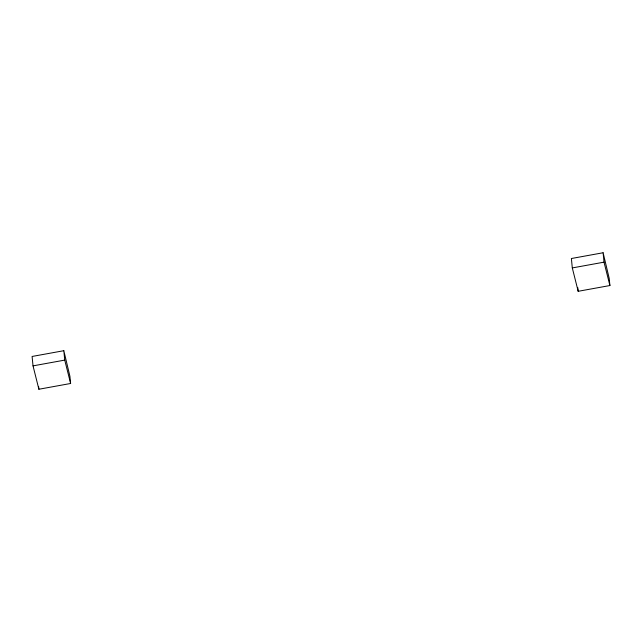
<?xml version="1.0" encoding="UTF-8"?>
<svg xmlns="http://www.w3.org/2000/svg" width="642" height="642" viewBox="0 0 642 642"><rect width="100%" height="100%" fill="white"/><g stroke="black" fill="none" stroke-linecap="round" stroke-linejoin="round"><path stroke-width="0.96" d="M63.823 350.701L32.1 356.462L33.023 365.868L38.889 389.245L70.612 383.483L69.914 376.292L63.823 350.701L64.746 360.106L70.612 383.483M603.111 252.755L571.388 258.517L572.303 267.923L578.177 291.299L609.9 285.538L609.194 278.347L603.111 252.755L604.026 262.161L609.9 285.538M33.023 365.868L64.746 360.106M572.303 267.923L604.026 262.161M577.824 287.704L578.177 291.299M38.624 386.548L38.889 389.245"/></g></svg>
